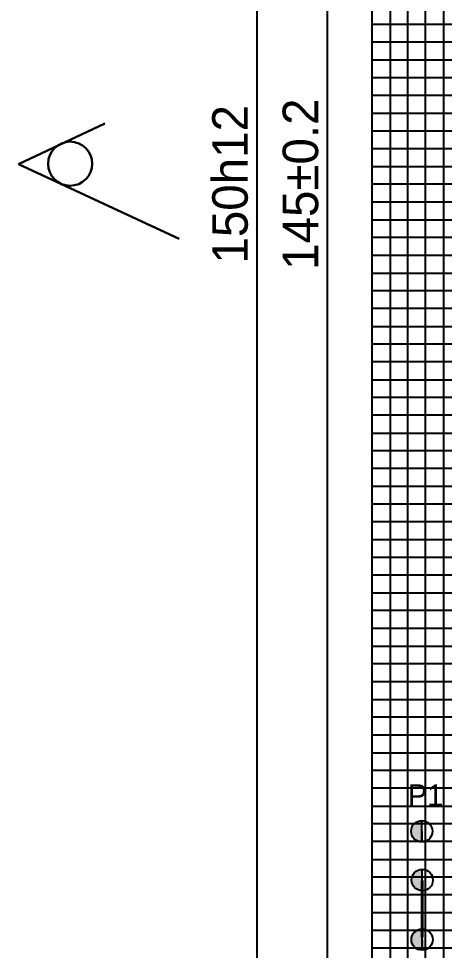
# Model space of a CAD drawing. Header units: millimetres. Extents: x 40 to 3761, y -469 to 920.
# Drawn here: x 1833.9 to 1863.8, y 340.9 to 406.4 of the extents above; entities that cross this region are included whole.
import ezdxf

# ---------------------------------------------------------------- set-up
doc = ezdxf.new("R2010")
doc.units = ezdxf.units.MM
doc.layers.get('Defpoints').update_dxf_attribs({"color": 5})
for name, color, linetype in [('3-размеры', 6, 'Continuous'), ('TopLayer', 1, 'Continuous'), ('TopOverlay', 2, 'Continuous'), ('Слой1', 7, 'Continuous')]:
    doc.layers.add(name, color=color, linetype=linetype)
doc.layers.add('Толстые', color=7, linetype='Continuous', lineweight=30)
doc.dimstyles.new('ISO-25', dxfattribs={"dimtxt": 2.5, "dimasz": 2.5, "dimexe": 1.25, "dimexo": 0.625, "dimtad": 1, "dimtxsty": 'Standard', "dimcen": 2.5, "dimadec": 0, "dimazin": 0, "dimtfac": 1, "dimtmove": 0, "dimatfit": 3, "dimfxl": 1, "dimarcsym": 0})

# ---------------------------------------------------------------- blocks, each defined once
blk = doc.blocks.new('*U36')
for p, q in [((-1.25, -75), (-1.25, 75)), ((0, -75), (0, 75)), ((1.25, 75), (1.25, -75))]:
    blk.add_line(p, q)
blk = doc.blocks.new('*U37')
at = {"color": 0, "linetype": 'ByBlock', "lineweight": -2, "transparency": 16777216}
for p in [(41.25, 0), (45, 0)]:
    blk.add_blockref('*U36', p, dxfattribs=at)
blk = doc.blocks.new('*U38')
for p, q in [((-25, 1.25), (25, 1.25)), ((-25, 0), (25, 0)), ((25, -1.25), (-25, -1.25))]:
    blk.add_line(p, q)
blk = doc.blocks.new('*U39')
at = {"color": 0, "linetype": 'ByBlock', "lineweight": -2, "transparency": 16777216}
for p in [(0, -63.75), (0, -67.5), (0, -71.25), (0, -75), (0, -78.75), (0, -82.5), (0, -86.25), (0, -90), (0, -93.75), (0, -97.5), (0, -101.25), (0, -105), (0, -108.75), (0, -112.5), (0, -116.25), (0, -120), (0, -123.75), (0, -127.5)]:
    blk.add_blockref('*U38', p, dxfattribs=at)
blk = doc.blocks.new('*D54')
at = {"layer": '3-размеры', "color": 0, "lineweight": -2, "transparency": 16777216}
for p, q in [((1858.114, 469.759), (1849.368, 469.759)), ((1850.618, 467.259), (1850.618, 322.259)), ((1858.114, 319.759), (1849.368, 319.759))]:
    blk.add_line(p, q, dxfattribs=at)
at = {"layer": '3-размеры', "color": 0, "transparency": 16777216}
for points in [[(1850.201, 467.259), (1851.034, 467.259), (1850.618, 469.759)], [(1850.201, 322.259), (1851.034, 322.259), (1850.618, 319.759)]]:
    blk.add_solid(points, dxfattribs=at)
at = {"layer": 'Defpoints', "color": 0, "transparency": 16777216}
for p in [(1858.739, 469.759), (1850.618, 319.759), (1858.739, 319.759)]:
    blk.add_point(p, dxfattribs=at)
at = {"layer": '3-размеры', "color": 0, "transparency": 16777216, "insert": (1848.743, 394.759), "char_height": 2.5, "attachment_point": 5, "rotation": 90}
blk.add_mtext('150h12', dxfattribs=at)
blk = doc.blocks.new('*D48')
at = {"layer": '3-размеры', "color": 0, "lineweight": -2, "transparency": 16777216}
for p, q in [((1860.614, 467.259), (1854.323, 467.259)), ((1855.573, 464.759), (1855.573, 324.776)), ((1860.616, 322.276), (1854.323, 322.276))]:
    blk.add_line(p, q, dxfattribs=at)
at = {"layer": '3-размеры', "color": 0, "transparency": 16777216}
for points in [[(1855.156, 464.759), (1855.99, 464.759), (1855.573, 467.259)], [(1855.156, 324.776), (1855.99, 324.776), (1855.573, 322.276)]]:
    blk.add_solid(points, dxfattribs=at)
at = {"layer": 'Defpoints', "color": 0, "transparency": 16777216}
for p in [(1861.239, 467.259), (1855.573, 322.276), (1861.241, 322.276)]:
    blk.add_point(p, dxfattribs=at)
at = {"layer": '3-размеры', "color": 0, "transparency": 16777216, "insert": (1853.698, 394.768), "char_height": 2.5, "attachment_point": 5, "rotation": 90}
blk.add_mtext('145%%P0.2', dxfattribs=at)

msp = doc.modelspace()

# ---------------------------------------------------------------- hatches: boundary and pattern name
h = msp.add_hatch(color=256)
h.dxf.hatch_style = 1
h.paths.add_polyline_path([(1862.223, 349.986, 0.414214), (1861.473, 349.236, 0.414214), (1862.223, 348.486), (1862.223, 349.236)])
h = msp.add_hatch(color=256)
h.dxf.hatch_style = 1
h.paths.add_polyline_path([(1862.249, 346.553, 0.414214), (1861.499, 345.803, 0.414214), (1862.249, 345.053), (1862.249, 345.803)])
h = msp.add_hatch(color=256)
h.dxf.hatch_style = 1
h.paths.add_polyline_path([(1862.241, 342.369, 0.414214), (1861.491, 341.619, 0.414214), (1862.241, 340.869), (1862.241, 341.619)])

# ---------------------------------------------------------------- linework, layer by layer
msp.add_line((1858.739, 319.759), (1858.739, 469.759))
at = {"layer": 'TopLayer', "const_width": 0.2}
msp.add_lwpolyline([(1862.252, 341.749), (1862.252, 345.749)], dxfattribs=at)
at = {"layer": 'Слой1'}
for p, q in [((1862.223, 348.486), (1862.223, 349.986)), ((1862.223, 349.236), (1862.223, 348.486)), ((1862.249, 345.053), (1862.249, 346.553)), ((1862.249, 345.803), (1862.249, 345.053)), ((1862.241, 340.869), (1862.241, 342.369)), ((1862.241, 341.619), (1862.241, 340.869))]:
    msp.add_line(p, q, dxfattribs=at)
for centre in [(1862.223, 349.236), (1862.249, 345.803), (1862.241, 341.619)]:
    msp.add_circle(centre, 0.75, dxfattribs=at)
at = {"layer": 'Толстые', "color": 0}
for p, q in [((1833.856, 396.172), (1839.927, 399.043)), ((1845.15, 390.914), (1833.856, 396.172))]:
    msp.add_line(p, q, dxfattribs=at)
msp.add_circle((1837.485, 396.209), 1.551, dxfattribs=at)

# ---------------------------------------------------------------- block references
at = {"xscale": -1}
for name, p in [('*U37', (1906.239, 394.759)), ('*U39', (1883.739, 468.509))]:
    msp.add_blockref(name, p, dxfattribs=at)

# ---------------------------------------------------------------- texts
at = {"layer": 'TopOverlay'}
msp.add_text('P1', height=1.524, dxfattribs=at).set_placement((1861.239, 351.009))

# ---------------------------------------------------------------- dimensions: what is measured, and where the dimension line sits
at = {"layer": '3-размеры'}
for base, p1, p2, text, picture, middle in [((1850.618, 319.759), (1858.739, 469.759), (1858.739, 319.759), '<>h12', '*D54', (1848.743, 394.759)), ((1855.573, 322.276), (1861.239, 467.259), (1861.241, 322.276), '145%%P0.2', '*D48', (1853.698, 394.768))]:
    dim = msp.add_linear_dim(base=base, p1=p1, p2=p2, angle=90, text=text, dimstyle='ISO-25', dxfattribs=at)
    dim.commit()
    dim.dimension.update_dxf_attribs({"geometry": picture, "text_midpoint": middle})

doc.saveas('drawing.dxf')
